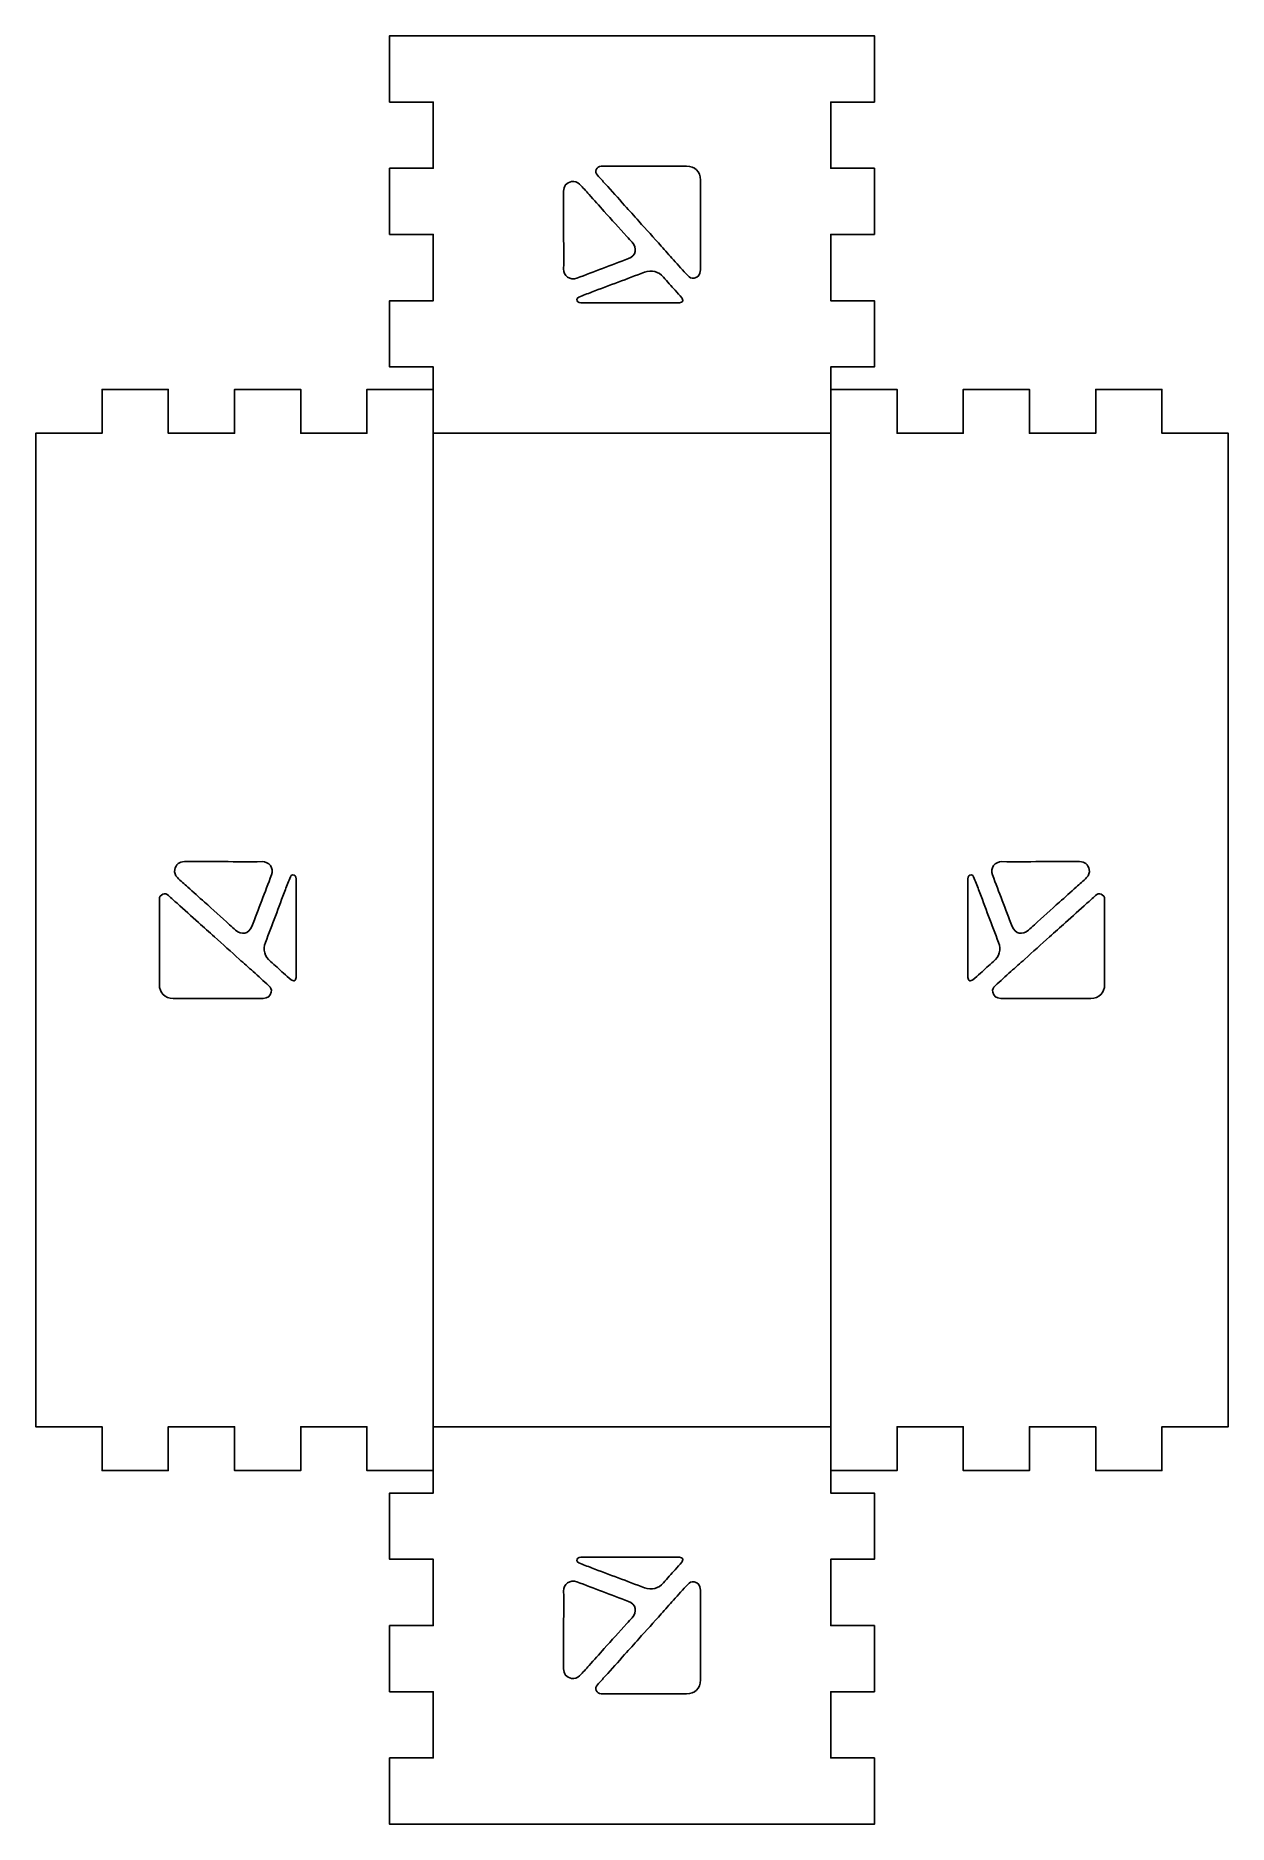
# Model space of a CAD drawing. Header units: millimetres. Extents: x -40 to 80, y -40 to 140.
import ezdxf

# ---------------------------------------------------------------- set-up
doc = ezdxf.new("R2010")
doc.units = ezdxf.units.MM
for name, color, linetype, true_color in [('CUT', 1, 'Continuous', 0xff0000), ('RASTER', 18, 'Continuous', 0x000000), ('SCOR', 5, 'Continuous', 0x0000ff)]:
    doc.layers.add(name, color=color, linetype=linetype, true_color=true_color)

msp = doc.modelspace()

# ---------------------------------------------------------------- linework, layer by layer
at = {"layer": 'CUT'}
msp.add_lwpolyline([(40, 104.4), (40, 100), (40, 106.67), (44.4, 106.67), (44.4, 113.33), (40, 113.33), (40, 120), (44.4, 120), (44.4, 126.67), (40, 126.67), (40, 133.33), (44.4, 133.33), (44.4, 140), (40, 140), (0, 140), (-4.4, 140), (-4.4, 133.33), (0, 133.33), (0, 126.67), (-4.4, 126.67), (-4.4, 120), (0, 120), (0, 113.33), (-4.4, 113.33), (-4.4, 106.67), (0, 106.67), (0, 100), (0, 104.4), (-6.67, 104.4), (-6.67, 100), (-13.33, 100), (-13.33, 104.4), (-20, 104.4), (-20, 100), (-26.67, 100), (-26.67, 104.4), (-33.33, 104.4), (-33.33, 100), (-40, 100), (-40, 0), (-33.33, 0), (-33.33, -4.4), (-26.67, -4.4), (-26.67, 0), (-20, 0), (-20, -4.4), (-13.33, -4.4), (-13.33, 0), (-6.67, 0), (-6.67, -4.4), (0, -4.4), (0, 0), (0, -6.67), (-4.4, -6.67), (-4.4, -13.33), (0, -13.33), (0, -20), (-4.4, -20), (-4.4, -26.67), (0, -26.67), (0, -33.33), (-4.4, -33.33), (-4.4, -40), (0, -40), (40, -40), (44.4, -40), (44.4, -33.33), (40, -33.33), (40, -26.67), (44.4, -26.67), (44.4, -20), (40, -20), (40, -13.33), (44.4, -13.33), (44.4, -6.67), (40, -6.67), (40, 0), (40, -4.4), (46.67, -4.4), (46.67, 0), (53.33, 0), (53.33, -4.4), (60, -4.4), (60, 0), (66.67, 0), (66.67, -4.4), (73.33, -4.4), (73.33, 0), (80, 0), (80, 100), (73.33, 100), (73.33, 104.4), (66.67, 104.4), (66.67, 100), (60, 100), (60, 104.4), (53.33, 104.4), (53.33, 100), (46.67, 100), (46.67, 104.4)], close=True, dxfattribs=at)
at = {"layer": 'RASTER'}
for points, knots in [([(16.53, 125.96), (16.38, 126.13), (16.3, 126.31), (16.39, 126.53), (16.49, 126.76), (16.67, 126.87), (16.91, 126.87), (17.26, 126.88), (17.61, 126.88), (17.96, 126.88), (20.46, 126.88), (22.97, 126.88), (25.48, 126.88), (26.35, 126.88), (26.88, 126.35), (26.88, 125.48), (26.88, 123.99), (26.88, 122.5), (26.88, 121)], [24, 24, 24, 24, 25, 25, 25, 26, 26, 26, 27, 27, 27, 28, 28, 28, 29, 29, 29, 30, 30, 30, 30]), ([(13.12, 120.43), (13.12, 121.74), (13.12, 123.04), (13.12, 124.35), (13.12, 124.88), (13.39, 125.22), (13.92, 125.33), (14.23, 125.39), (14.51, 125.29), (14.73, 125.06), (15.05, 124.72), (15.37, 124.38), (15.68, 124.03)], [11, 11, 11, 11, 12, 12, 12, 13, 13, 13, 14, 14, 14, 15, 15, 15, 15]), ([(22.93, 118.83), (22.19, 119.67), (21.44, 120.5), (20.69, 121.33), (20.21, 121.86), (19.74, 122.4), (19.26, 122.93), (18.61, 123.65), (17.96, 124.38), (17.31, 125.1)], [20, 20, 20, 20, 21, 21, 21, 22, 22, 22, 23, 23, 23, 23]), ([(15.68, 124.03), (16.19, 123.46), (16.69, 122.9), (17.2, 122.33), (17.95, 121.49), (18.71, 120.65), (19.47, 119.81), (19.64, 119.61), (19.82, 119.41), (20.01, 119.22)], [15, 15, 15, 15, 16, 16, 16, 17, 17, 17, 18, 18, 18, 18]), ([(26.88, 121), (26.88, 119.48), (26.88, 117.95), (26.88, 116.43), (26.88, 115.97), (26.67, 115.7), (26.26, 115.62), (25.99, 115.56), (25.78, 115.67), (25.61, 115.86), (25.13, 116.39), (24.65, 116.92), (24.18, 117.45)], [15, 15, 15, 15, 16, 16, 16, 17, 17, 17, 18, 18, 18, 19, 19, 19, 19]), ([(20.01, 119.22), (20.56, 118.63), (20.4, 117.86), (19.64, 117.57), (17.91, 116.91), (16.18, 116.26), (14.46, 115.6)], [18, 18, 18, 18, 19, 19, 19, 20, 20, 20, 20]), ([(19.77, 113.12), (18.13, 113.12), (16.49, 113.12), (14.85, 113.13), (14.75, 113.13), (14.63, 113.15), (14.56, 113.21), (14.38, 113.34), (14.43, 113.6), (14.65, 113.69), (15.08, 113.87), (15.51, 114.03), (15.94, 114.2)], [11, 11, 11, 11, 12, 12, 12, 13, 13, 13, 14, 14, 14, 15, 15, 15, 15]), ([(24.35, 114.38), (24.57, 114.13), (24.81, 113.89), (25.01, 113.63), (25.08, 113.54), (25.13, 113.37), (25.1, 113.28), (25.07, 113.2), (24.9, 113.13), (24.79, 113.13), (23.12, 113.12), (21.44, 113.12), (19.77, 113.12)], [18, 18, 18, 18, 19, 19, 19, 20, 20, 20, 21, 21, 21, 22, 22, 22, 22]), ([(-21.12, 56.88), (-22.42, 56.88), (-23.73, 56.88), (-25.03, 56.88), (-25.56, 56.88), (-25.9, 56.61), (-26.01, 56.08), (-26.07, 55.77), (-25.97, 55.49), (-25.75, 55.27), (-25.41, 54.95), (-25.06, 54.63), (-24.71, 54.32)], [11, 11, 11, 11, 12, 12, 12, 13, 13, 13, 14, 14, 14, 15, 15, 15, 15]), ([(61.12, 56.88), (62.42, 56.88), (63.73, 56.88), (65.03, 56.88), (65.56, 56.88), (65.9, 56.61), (66.01, 56.08), (66.07, 55.77), (65.97, 55.49), (65.75, 55.27), (65.41, 54.95), (65.06, 54.63), (64.71, 54.32)], [11, 11, 11, 11, 12, 12, 12, 13, 13, 13, 14, 14, 14, 15, 15, 15, 15]), ([(-24.71, 54.32), (-24.15, 53.81), (-23.58, 53.31), (-23.02, 52.8), (-22.17, 52.05), (-21.33, 51.29), (-20.49, 50.53), (-20.29, 50.36), (-20.1, 50.18), (-19.9, 49.99)], [15, 15, 15, 15, 16, 16, 16, 17, 17, 17, 18, 18, 18, 18]), ([(-19.9, 49.99), (-19.31, 49.44), (-18.54, 49.6), (-18.25, 50.36), (-17.59, 52.09), (-16.94, 53.82), (-16.28, 55.54)], [18, 18, 18, 18, 19, 19, 19, 20, 20, 20, 20]), ([(-13.81, 50.23), (-13.81, 51.87), (-13.81, 53.51), (-13.81, 55.15), (-13.81, 55.25), (-13.83, 55.37), (-13.89, 55.44), (-14.03, 55.62), (-14.29, 55.57), (-14.38, 55.35), (-14.56, 54.92), (-14.72, 54.49), (-14.88, 54.06)], [11, 11, 11, 11, 12, 12, 12, 13, 13, 13, 14, 14, 14, 15, 15, 15, 15]), ([(53.81, 50.23), (53.81, 51.87), (53.81, 53.51), (53.81, 55.15), (53.81, 55.25), (53.83, 55.37), (53.89, 55.44), (54.03, 55.62), (54.29, 55.57), (54.38, 55.35), (54.56, 54.92), (54.72, 54.49), (54.88, 54.06)], [11, 11, 11, 11, 12, 12, 12, 13, 13, 13, 14, 14, 14, 15, 15, 15, 15]), ([(59.9, 49.99), (59.31, 49.44), (58.54, 49.6), (58.25, 50.36), (57.59, 52.09), (56.94, 53.82), (56.28, 55.54)], [18, 18, 18, 18, 19, 19, 19, 20, 20, 20, 20]), ([(64.71, 54.32), (64.15, 53.81), (63.58, 53.31), (63.02, 52.8), (62.17, 52.05), (61.33, 51.29), (60.49, 50.53), (60.29, 50.36), (60.1, 50.18), (59.9, 49.99)], [15, 15, 15, 15, 16, 16, 16, 17, 17, 17, 18, 18, 18, 18]), ([(-26.64, 53.47), (-26.81, 53.62), (-26.99, 53.7), (-27.21, 53.61), (-27.44, 53.51), (-27.55, 53.33), (-27.56, 53.09), (-27.56, 52.74), (-27.56, 52.39), (-27.56, 52.04), (-27.56, 49.54), (-27.56, 47.03), (-27.56, 44.52), (-27.56, 43.65), (-27.04, 43.12), (-26.17, 43.12), (-24.67, 43.12), (-23.18, 43.12), (-21.69, 43.12)], [24, 24, 24, 24, 25, 25, 25, 26, 26, 26, 27, 27, 27, 28, 28, 28, 29, 29, 29, 30, 30, 30, 30]), ([(-19.52, 47.07), (-20.35, 47.81), (-21.18, 48.56), (-22.02, 49.31), (-22.55, 49.79), (-23.08, 50.26), (-23.61, 50.74), (-24.33, 51.39), (-25.06, 52.04), (-25.78, 52.69)], [20, 20, 20, 20, 21, 21, 21, 22, 22, 22, 23, 23, 23, 23]), ([(59.52, 47.07), (60.35, 47.81), (61.18, 48.56), (62.02, 49.31), (62.55, 49.79), (63.08, 50.26), (63.61, 50.74), (64.33, 51.39), (65.06, 52.04), (65.78, 52.69)], [20, 20, 20, 20, 21, 21, 21, 22, 22, 22, 23, 23, 23, 23]), ([(66.64, 53.47), (66.81, 53.62), (66.99, 53.7), (67.21, 53.61), (67.44, 53.51), (67.55, 53.33), (67.56, 53.09), (67.56, 52.74), (67.56, 52.39), (67.56, 52.04), (67.56, 49.54), (67.56, 47.03), (67.56, 44.52), (67.56, 43.65), (67.04, 43.12), (66.17, 43.12), (64.67, 43.12), (63.18, 43.12), (61.69, 43.12)], [24, 24, 24, 24, 25, 25, 25, 26, 26, 26, 27, 27, 27, 28, 28, 28, 29, 29, 29, 30, 30, 30, 30]), ([(-15.07, 45.65), (-14.82, 45.43), (-14.58, 45.19), (-14.31, 44.99), (-14.22, 44.92), (-14.06, 44.87), (-13.96, 44.9), (-13.88, 44.93), (-13.81, 45.1), (-13.81, 45.21), (-13.8, 46.88), (-13.81, 48.56), (-13.81, 50.23)], [18, 18, 18, 18, 19, 19, 19, 20, 20, 20, 21, 21, 21, 22, 22, 22, 22]), ([(55.07, 45.65), (54.82, 45.43), (54.58, 45.19), (54.31, 44.99), (54.22, 44.92), (54.06, 44.87), (53.96, 44.9), (53.88, 44.93), (53.81, 45.1), (53.81, 45.21), (53.8, 46.88), (53.81, 48.56), (53.81, 50.23)], [18, 18, 18, 18, 19, 19, 19, 20, 20, 20, 21, 21, 21, 22, 22, 22, 22]), ([(-21.69, 43.12), (-20.16, 43.12), (-18.64, 43.12), (-17.11, 43.12), (-16.65, 43.12), (-16.39, 43.33), (-16.3, 43.74), (-16.25, 44.01), (-16.36, 44.22), (-16.54, 44.39), (-17.07, 44.87), (-17.6, 45.35), (-18.13, 45.82)], [15, 15, 15, 15, 16, 16, 16, 17, 17, 17, 18, 18, 18, 19, 19, 19, 19]), ([(61.69, 43.12), (60.16, 43.12), (58.64, 43.12), (57.11, 43.12), (56.65, 43.12), (56.39, 43.33), (56.3, 43.74), (56.25, 44.01), (56.36, 44.22), (56.54, 44.39), (57.07, 44.87), (57.6, 45.35), (58.13, 45.82)], [15, 15, 15, 15, 16, 16, 16, 17, 17, 17, 18, 18, 18, 19, 19, 19, 19]), ([(19.77, -13.12), (18.13, -13.12), (16.49, -13.12), (14.85, -13.13), (14.75, -13.13), (14.63, -13.15), (14.56, -13.21), (14.38, -13.34), (14.43, -13.6), (14.65, -13.69), (15.08, -13.87), (15.51, -14.03), (15.94, -14.2)], [11, 11, 11, 11, 12, 12, 12, 13, 13, 13, 14, 14, 14, 15, 15, 15, 15]), ([(24.35, -14.38), (24.57, -14.13), (24.81, -13.89), (25.01, -13.63), (25.08, -13.54), (25.13, -13.37), (25.1, -13.28), (25.07, -13.2), (24.9, -13.13), (24.79, -13.13), (23.12, -13.12), (21.44, -13.12), (19.77, -13.12)], [18, 18, 18, 18, 19, 19, 19, 20, 20, 20, 21, 21, 21, 22, 22, 22, 22]), ([(20.01, -19.22), (20.56, -18.63), (20.4, -17.86), (19.64, -17.57), (17.91, -16.91), (16.18, -16.26), (14.46, -15.6)], [18, 18, 18, 18, 19, 19, 19, 20, 20, 20, 20]), ([(26.88, -21), (26.88, -19.48), (26.88, -17.95), (26.88, -16.43), (26.88, -15.97), (26.67, -15.7), (26.26, -15.62), (25.99, -15.56), (25.78, -15.67), (25.61, -15.86), (25.13, -16.39), (24.65, -16.92), (24.18, -17.45)], [15, 15, 15, 15, 16, 16, 16, 17, 17, 17, 18, 18, 18, 19, 19, 19, 19]), ([(15.68, -24.03), (16.19, -23.46), (16.69, -22.9), (17.2, -22.33), (17.95, -21.49), (18.71, -20.65), (19.47, -19.81), (19.64, -19.61), (19.82, -19.41), (20.01, -19.22)], [15, 15, 15, 15, 16, 16, 16, 17, 17, 17, 18, 18, 18, 18]), ([(22.93, -18.83), (22.19, -19.67), (21.44, -20.5), (20.69, -21.33), (20.21, -21.86), (19.74, -22.4), (19.26, -22.93), (18.61, -23.65), (17.96, -24.38), (17.31, -25.1)], [20, 20, 20, 20, 21, 21, 21, 22, 22, 22, 23, 23, 23, 23]), ([(13.12, -20.43), (13.12, -21.74), (13.12, -23.04), (13.12, -24.35), (13.12, -24.88), (13.39, -25.22), (13.92, -25.33), (14.23, -25.39), (14.51, -25.29), (14.73, -25.06), (15.05, -24.72), (15.37, -24.38), (15.68, -24.03)], [11, 11, 11, 11, 12, 12, 12, 13, 13, 13, 14, 14, 14, 15, 15, 15, 15]), ([(16.53, -25.96), (16.38, -26.13), (16.3, -26.31), (16.39, -26.53), (16.49, -26.76), (16.67, -26.87), (16.91, -26.87), (17.26, -26.88), (17.61, -26.88), (17.96, -26.88), (20.46, -26.88), (22.97, -26.88), (25.48, -26.88), (26.35, -26.88), (26.88, -26.35), (26.88, -25.48), (26.88, -23.99), (26.88, -22.5), (26.88, -21)], [24, 24, 24, 24, 25, 25, 25, 26, 26, 26, 27, 27, 27, 28, 28, 28, 29, 29, 29, 30, 30, 30, 30])]:
    msp.add_open_spline(points, degree=3, knots=knots, dxfattribs=at)
for points in [[(17.31, 125.1), (17.05, 125.39), (16.79, 125.67), (16.53, 125.96)], [(13.12, 116.54), (13.14, 117.84), (13.12, 119.14), (13.12, 120.43)], [(24.18, 117.45), (23.76, 117.91), (23.35, 118.37), (22.93, 118.83)], [(14.46, 115.6), (13.77, 115.34), (13.1, 115.84), (13.12, 116.54)], [(15.94, 114.2), (17.71, 114.87), (19.49, 115.53), (21.25, 116.2)], [(21.25, 116.2), (21.97, 116.47), (22.68, 116.28), (23.17, 115.7)], [(23.17, 115.7), (23.55, 115.25), (23.95, 114.82), (24.35, 114.38)], [(-17.23, 56.88), (-18.52, 56.86), (-19.82, 56.88), (-21.12, 56.88)], [(-16.28, 55.54), (-16.02, 56.23), (-16.52, 56.9), (-17.23, 56.88)], [(56.28, 55.54), (56.02, 56.23), (56.52, 56.9), (57.23, 56.88)], [(57.23, 56.88), (58.52, 56.86), (59.82, 56.88), (61.12, 56.88)], [(-14.88, 54.06), (-15.55, 52.29), (-16.21, 50.51), (-16.89, 48.75)], [(54.88, 54.06), (55.55, 52.29), (56.21, 50.51), (56.89, 48.75)], [(-25.78, 52.69), (-26.07, 52.95), (-26.36, 53.21), (-26.64, 53.47)], [(65.78, 52.69), (66.07, 52.95), (66.36, 53.21), (66.64, 53.47)], [(-16.89, 48.75), (-17.16, 48.03), (-16.96, 47.32), (-16.38, 46.83)], [(56.89, 48.75), (57.16, 48.03), (56.96, 47.32), (56.38, 46.83)], [(-18.13, 45.82), (-18.6, 46.24), (-19.06, 46.65), (-19.52, 47.07)], [(-16.38, 46.83), (-15.93, 46.45), (-15.5, 46.05), (-15.07, 45.65)], [(56.38, 46.83), (55.93, 46.45), (55.5, 46.05), (55.07, 45.65)], [(58.13, 45.82), (58.6, 46.24), (59.06, 46.65), (59.52, 47.07)], [(15.94, -14.2), (17.71, -14.87), (19.49, -15.53), (21.25, -16.2)], [(23.17, -15.7), (23.55, -15.25), (23.95, -14.82), (24.35, -14.38)], [(14.46, -15.6), (13.77, -15.34), (13.1, -15.84), (13.12, -16.54)], [(21.25, -16.2), (21.97, -16.47), (22.68, -16.28), (23.17, -15.7)], [(13.12, -16.54), (13.14, -17.84), (13.12, -19.14), (13.12, -20.43)], [(24.18, -17.45), (23.76, -17.91), (23.35, -18.37), (22.93, -18.83)], [(17.31, -25.1), (17.05, -25.39), (16.79, -25.67), (16.53, -25.96)]]:
    msp.add_open_spline(points, degree=3, dxfattribs=at)
at = {"layer": 'SCOR'}
msp.add_lwpolyline([(0, 0), (40, 0), (40, 100), (0, 100)], close=True, dxfattribs=at)

doc.saveas('drawing.dxf')
